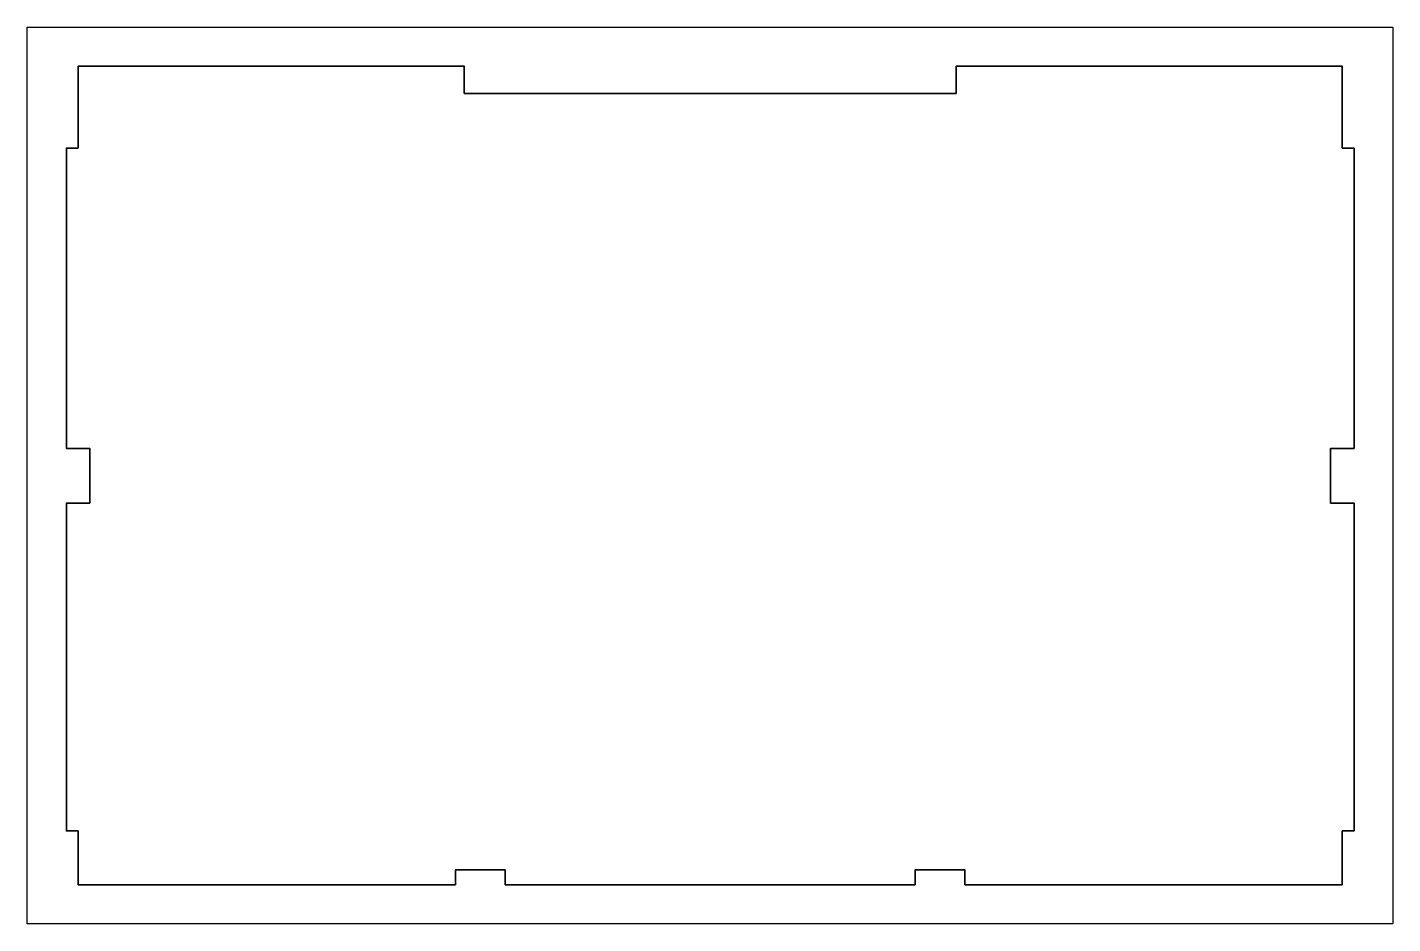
# Model space of a CAD drawing. Header units: millimetres. Extents: x -70 to 280, y 34 to 263.
import ezdxf

# ---------------------------------------------------------------- set-up
doc = ezdxf.new("R2010")
doc.units = ezdxf.units.MM
doc.header["$MEASUREMENT"] = 0
doc.layers.get('0').update_dxf_attribs({"lineweight": 0})
doc.layers.add('Safety', color=7, linetype='Continuous', lineweight=0)

msp = doc.modelspace()

# ---------------------------------------------------------------- linework, layer by layer
at = {"color": 18, "lineweight": 35, "true_color": 0x000000}
msp.add_lwpolyline([(52.86, 43.65), (52.86, 47.45), (40.09, 47.45), (40.09, 43.65), (-56.59, 43.65), (-56.59, 57.45), (-59.59, 57.45), (-59.59, 141.45), (-53.59, 141.45), (-53.59, 155.45), (-59.59, 155.45), (-59.59, 232.45), (-56.59, 232.45), (-56.59, 253.39), (42.35, 253.39), (42.35, 246.45), (168.35, 246.45), (168.35, 253.39), (267.3, 253.39), (267.3, 232.45), (270.3, 232.45), (270.3, 155.45), (264.3, 155.45), (264.3, 141.45), (270.3, 141.45), (270.3, 57.45), (267.3, 57.45), (267.3, 43.65), (170.62, 43.65), (170.62, 47.45), (157.85, 47.45), (157.85, 43.65)], close=True, dxfattribs=at)
at = {"layer": 'Safety', "color": 18, "lineweight": 25, "true_color": 0x000000}
msp.add_lwpolyline([(280.2, 33.65), (-69.59, 33.65), (-69.59, 263.39), (280.2, 263.39)], close=True, dxfattribs=at)

doc.saveas('drawing.dxf')
